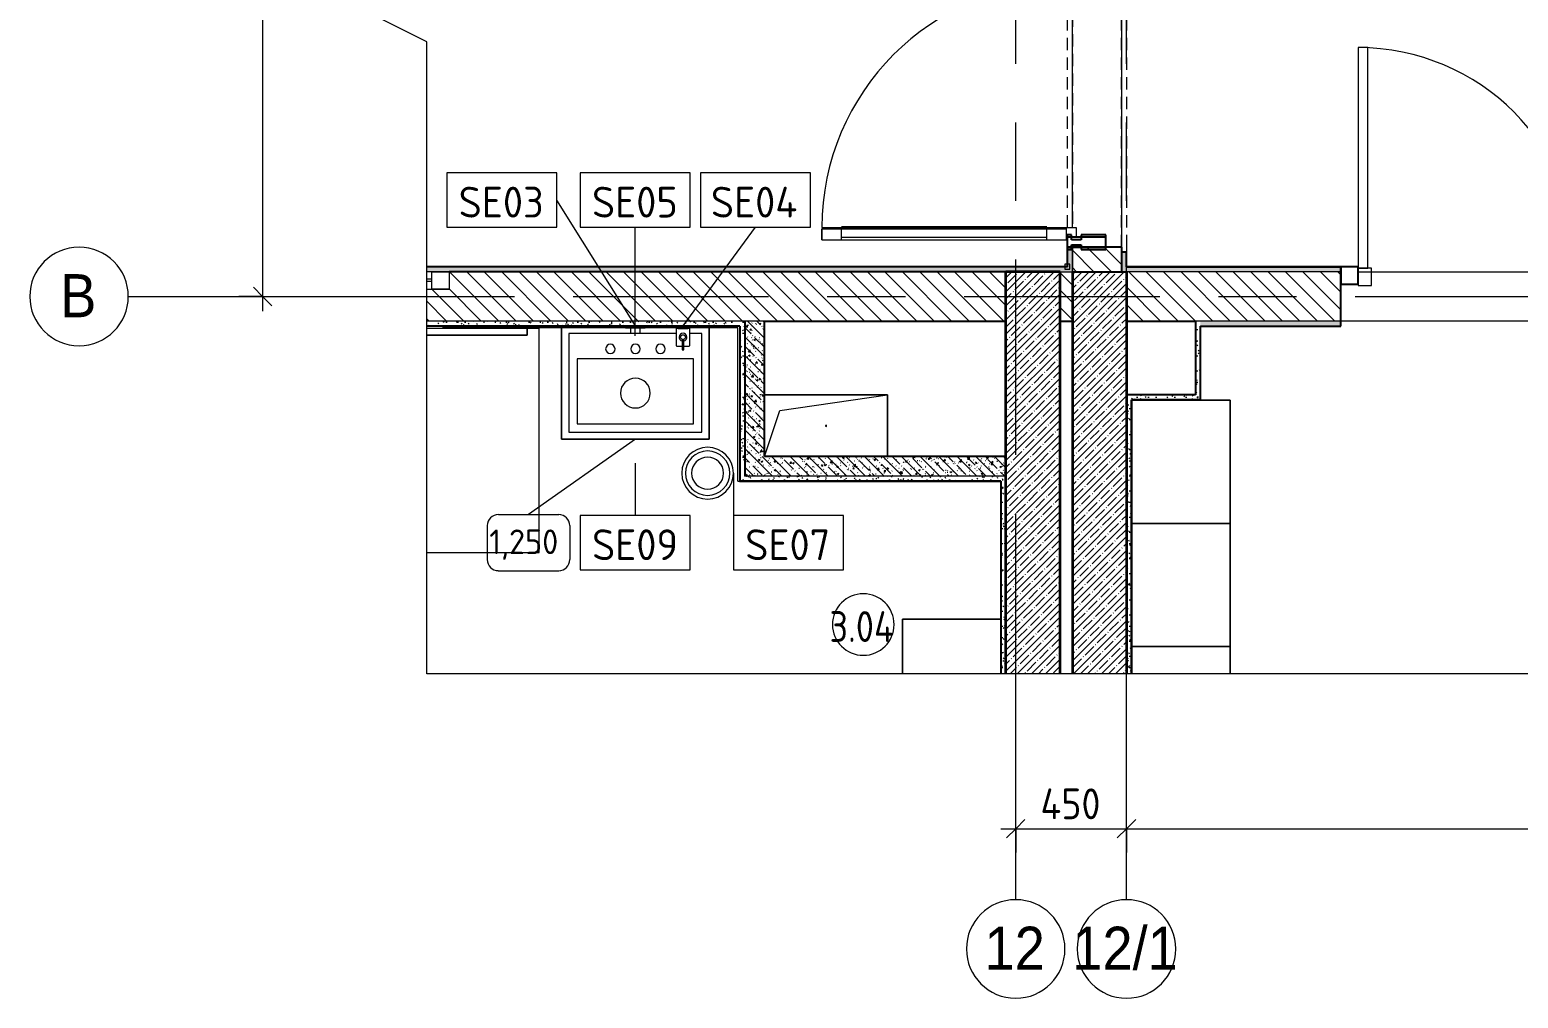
# Model space of a CAD drawing. Header units: millimetres. Extents: x 63482 to 319368, y -8553 to 29000.
# Drawn here: x 264801 to 270843, y 4951 to 8882 of the extents above; entities that cross this region are included whole.
import ezdxf

# ---------------------------------------------------------------- set-up
doc = ezdxf.new("R2010")
doc.units = ezdxf.units.MM
doc.linetypes.add('200_ШТРИХ__ш1_п0_6_', pattern=[80, 50, -30])
doc.linetypes.add('Осевая', pattern=[1587.5, 317.5, -238.125, 793.75, -238.125])
for name, color, linetype, lineweight in [('A-ANNO-DIMS', 7, 'Continuous', 9), ('A-ANNO-DIMS-50', 7, 'Continuous', 9), ('A-AREA-IDEN', 7, 'Continuous', 9), ('A-DETL-GENF', 7, 'Continuous', 9), ('A-DETL-MBND', 7, '200_ШТРИХ__ш1_п0_6_', 9), ('A-DOOR', 7, 'Continuous', 9), ('A-DOOR-1', 7, 'Continuous', 15), ('A-GENM', 7, 'Continuous', 9), ('A-GLAZ', 7, 'Continuous', 9), ('A-GLAZ-1', 7, 'Continuous', 15), ('A-GLAZ-CWMG', 7, 'Continuous', 9), ('A-GLAZ-CWMG-1', 7, 'Continuous', 25), ('A-WALL', 7, 'Continuous', 9), ('I-FURN', 7, 'Continuous', 9), ('I-FURN-IDEN', 7, 'Continuous', 9), ('I-WALL', 7, 'Continuous', 9), ('P-SANR-FIXT-IDEN', 7, 'Continuous', 9), ('Оси', 7, 'Continuous', 9), ('Оси-1', 7, 'Continuous', 20), ('Оси-2', 7, 'Осевая', 9)]:
    doc.layers.add(name, color=color, linetype=linetype, lineweight=lineweight)
for name, color, linetype, lineweight, true_color in [('A-GENM-1', 7, 'Continuous', 9, 0x4994b4), ('A-WALL-1', 7, 'Continuous', 25, 0x3c3c3c), ('A-WALL-3', 7, 'Continuous', 35, 0x3c3c3c), ('A-WALL-FNSH-1', 7, 'Continuous', 15, 0x3c3c3c), ('P-SANR-FIXT-1', 7, 'Continuous', 15, 0x4994b4), ('P-SANR-FIXT-2', 7, 'Continuous', 9, 0x4994b4)]:
    doc.layers.add(name, color=color, linetype=linetype, lineweight=lineweight, true_color=true_color)
doc.styles.add('Arial', font='arial.ttf', dxfattribs={"width": 0.9, "height": 175})
doc.styles.add('GOST Common', font='GOST_Common.ttf', dxfattribs={"height": 125})
doc.styles.add('GOST Common_1', font='GOST_Common.ttf', dxfattribs={"height": 100})
doc.styles.add('GOST Common_2', font='GOST_Common.ttf', dxfattribs={"width": 0.9, "height": 125})
doc.styles.add('ISOCPEUR', font='isocpeur.ttf', dxfattribs={"width": 0.9, "height": 125})
doc.dimstyles.new('ISO-2_5_0_9К_БОЛЬШОЙ', dxfattribs={"dimscale": 304.8, "dimtxt": 124.497647, "dimasz": 0.246063, "dimexe": 0.19685, "dimexo": 0.492126, "dimgap": 0, "dimtad": 1, "dimdec": 0, "dimrnd": 10, "dimzin": 0, "dimdsep": 46, "dimtxsty": 'ISOCPEUR', "dimblk1": 'OBLIQUE', "dimblk2": 'OBLIQUE', "dimsah": 1, "dimcen": 0.09, "dimdle": 0.19685, "dimazin": 0, "dimtfac": 1, "dimtdec": 4, "dimtix": 1, "dimtmove": 0, "dimatfit": 3, "dimfxl": 1, "dimtvp": 1, "dimtolj": 1, "dimtzin": 0, "dimarcsym": 2})
pattern_1 = [(45, (230493.37, 0), (-28.512667, 28.512667), []), (45, (230521.88, 0), (-28.512667, 28.512667), [50.403, -10.081, 1.676, -8.404])]
pattern_2 = [(135, (230493.37, 0), (-37.717076, -37.717076), [53.34, -8.89, 1.778, -8.89]), (135, (230493.37, 37.694), (-37.717076, -37.717076), []), (50, (230493.37, 0), (63.763904, -5.57885), [6.668, -73.343]), (355, (230493.37, 0), (-12.33488, 66.86951), [5.334, -58.674]), (100.451, (230498.68, -0.465), (51.43036, 61.29098), [5.667, -62.332]), (46.184, (230493.37, 17.78), (94.87722, -14.71484), [10.001, -110.014]), (96.636, (230501.27, 16.55), (83.09115, 86.5993), [8.5, -93.497]), (351.184, (230493.37, 17.78), (83.09204, 86.59928), [8.001, -88.011]), (21, (230502.26, 13.335), (53.06449, -35.792726), [6.667, -73.342]), (326, (230502.26, 13.335), (21.63066, 64.46546), [5.334, -58.674]), (71.451, (230506.68, 10.35), (74.69646, 28.67237), [5.667, -62.332]), (37.5, (230493.368, 0), (1.080413, 29.594271), [1.676, -56.286, 1.676, -57.887, -58.896]), (37.5, (230493.368, 0), (1.080413, 29.594271), [-117.526, 1.676, -57.22]), (7.5, (230493.368, 0), (23.386368, 35.063507), [1.676, -32.283, 1.676, -54.953, -22.447]), (7.5, (230493.368, 0), (23.386368, 35.063507), [-90.589, 1.676, -20.771]), (327.5, (230473.543, 0), (47.456567, -2.005468), [1.676, -20.549, 1.676, -67.666, -92.012]), (327.5, (230473.543, 0), (47.456567, -2.005468), [-91.567, 1.676, -90.335]), (317.5, (230464.653, 0), (51.844948, 8.89904), [1.676, -27.216, 1.676, -44.374, -65.342]), (317.5, (230464.653, 0), (51.844948, 8.89904), [-74.943, 1.676, -63.665])]
pattern_3 = [(135, (230493.37, 0), (-35.35534, -35.35534), [])]
pattern_4 = [(0, (230493.368, 0), (60.96, 15.24), [5.029, -40.691, 5.029, -40.691, -243.84]), (0, (230493.368, 0), (60.96, 15.24), [-91.44, 5.029, -86.411, 5.029, -40.691, -106.68]), (0, (230493.368, 0), (60.96, 15.24), [-228.6, 5.029, -25.451, 5.029, -71.171]), (120, (230516.228, 7.62), (-43.678227, 45.1729086), [5.029, -40.691, 5.029, -40.691, -243.84]), (120, (230516.228, 7.62), (-43.678227, 45.1729086), [-91.44, 5.029, -86.411, 5.029, -40.691, -106.68]), (120, (230516.228, 7.62), (-43.678227, 45.1729086), [-228.6, 5.029, -25.451, 5.029, -71.171]), (240, (230523.848, 38.1), (-17.281773, -60.4129086), [5.029, -40.691, 5.029, -40.691, -243.84]), (240, (230523.848, 38.1), (-17.281773, -60.4129086), [-91.44, 5.029, -86.411, 5.029, -40.691, -106.68]), (240, (230523.848, 38.1), (-17.281773, -60.4129086), [-228.6, 5.029, -25.451, 5.029, -71.171])]

# ---------------------------------------------------------------- blocks, each defined once
blk = doc.blocks.new('GM_Отверстие прямоугольное _в плите_ - Отверстие-21608348-Фрагмент 3_8')
at = {"layer": 'A-GENM'}
for p, q in [((-250, 125), (250, 125)), ((250, 125), (-250, 125)), ((-187.5, 62.5), (250, 125)), ((250, 125), (250, -125)), ((250, -125), (250, 125)), ((-250, -125), (-187.5, 62.5))]:
    blk.add_line(p, q, dxfattribs=at)
for start, end in [(360, 180), (180, 360)]:
    blk.add_arc((0, 0), 2.5, start, end, dxfattribs=at)
blk = doc.blocks.new('120_Окно_СКБ_1Ст - 120_Окно_СКБ_1Ст 400х1200 EI30-24228909-Фрагмент 3_8')
at = {"layer": 'A-GLAZ'}
for p, q in [((600, 100), (509.1, 100)), ((530, 70), (509.1, 70)), ((530, 60), (509.1, 60)), ((509.1, 30), (600, 30))]:
    blk.add_line(p, q, dxfattribs=at)
at = {"layer": 'A-GLAZ-1'}
for p, q in [((530, 30), (530, 100)), ((530, 100), (600, 100)), ((600, 100), (600, 30)), ((600, 30), (530, 30))]:
    blk.add_line(p, q, dxfattribs=at)
blk = doc.blocks.new('Стол базовый прямоугольный - 1_290-25520344-Фрагмент 3_8')
at = {"layer": 'I-FURN'}
for p, q in [((617.5, 455), (161.6, 455)), ((617.5, -455), (617.5, 455)), ((161.6, -455), (617.5, -455))]:
    blk.add_line(p, q, dxfattribs=at)
blk = doc.blocks.new('Мебель_универсальная - 1_24б-26156272-Фрагмент 3_8')
at = {"layer": 'I-FURN'}
for p, q in [((-191.6, 25.4), (-600, 25.4)), ((-600, 25.4), (-600, -2.1)), ((-600, -2.1), (-600, 25.4)), ((-600, 25.4), (-191.6, 25.4)), ((-600, -2.1), (-600, -4.1)), ((-600, -4.1), (-600, -2.1))]:
    blk.add_line(p, q, dxfattribs=at)
blk = doc.blocks.new('сифон - Для раковины-30615598-Фрагмент 3_8')
at = {"layer": 'P-SANR-FIXT-1'}
for p, q in [((191.1, 20), (168.5, 20)), ((191.1, -40), (191.1, 40)), ((168.5, -20), (191.1, -20))]:
    blk.add_line(p, q, dxfattribs=at)
blk = doc.blocks.new('мусорная корзина - Round_ Metal-30590745-Фрагмент 3_8')
at = {"layer": 'P-SANR-FIXT-1'}
for radius, start, end in [(105, 0, 180), (90, 360, 180), (65, 0, 180), (105, 180, 360), (90, 180, 360), (65, 180, 360)]:
    blk.add_arc((0, 0), radius, start, end, dxfattribs=at)
blk = doc.blocks.new('Мойка кухонная - Раковина Roca Victoria-N Unik 600х460 мм-V327-Фрагмент 3_8')
at = {"layer": 'P-SANR-FIXT-2'}
for p, q in [((166, 0), (-270, 0)), ((-270, 0), (-270, -400)), ((270, 0), (221, 0)), ((270, -400), (270, 0)), ((236.1, -102.3), (-236.6, -102.3)), ((-236.6, -102.3), (-236.6, -366.4)), ((236.1, -366.4), (236.1, -102.3)), ((-270, -400), (270, -400)), ((-236.6, -366.4), (236.1, -366.4))]:
    blk.add_line(p, q, dxfattribs=at)
for centre, radius, start, end in [((-101.6, -61.9), 19, 90, 180), ((-101.6, -61.9), 19, 360, 90), ((0, -61.9), 19, 360, 180), ((101.6, -61.9), 19.1, 360, 180), ((-101.6, -61.9), 19, 180, 270), ((-101.6, -61.9), 19.1, 270, 360), ((0, -61.9), 19, 180, 360), ((101.6, -61.9), 19.1, 180, 360), ((0, -241.3), 60.5, 360, 180), ((0, -241.3), 60.5, 180, 360)]:
    blk.add_arc(centre, radius, start, end, dxfattribs=at)
blk = doc.blocks.new('TOY_Диспансер мыло - Дозатор Elegance new 11654 019001 хром-30769669-Фрагмент 3_8')
at = {"layer": 'A-GENM-1'}
for p, q in [((97.5, 89.2), (97.5, 21.5)), ((122.2, 91.2), (99.5, 91.2)), ((122.2, 91.2), (102.9, 91.2)), ((127.9, 106.1), (122.2, 106.1)), ((122.2, 106.1), (122.2, 91.2)), ((122.2, 92.2), (122.2, 64.8)), ((127.9, 91.2), (127.9, 106.1)), ((127.9, 64.8), (127.9, 92.2)), ((146.9, 91.2), (127.9, 91.2)), ((150.5, 91.2), (127.9, 91.2)), ((152.5, 21.5), (152.5, 89.2)), ((99.5, 19.5), (105, 19.5)), ((145, 19.5), (105, 19.5)), ((105, 19.5), (105, 18)), ((145, 18), (145, 19.5)), ((145, 19.5), (150.5, 19.5))]:
    blk.add_line(p, q, dxfattribs=at)
blk.add_circle((125, 55.2), 10, dxfattribs=at)
for centre, radius, start, end in [((99.5, 89.2), 2, 90, 180), ((125, 55.2), 15.7, 100.43534, 79.36502), ((150.5, 89.2), 2, 360, 90), ((99.5, 21.5), 2, 180, 270), ((150.5, 21.5), 2, 270, 0)]:
    blk.add_arc(centre, radius, start, end, dxfattribs=at)
blk = doc.blocks.new('шкаф 1_112 - шкаф 1_112-31117176-Фрагмент 3_8')
at = {"layer": 'I-FURN'}
for p, q in [((-400, 6070), (-400, 5848.4)), ((0, 6070), (-400, 6070)), ((0, 6070), (-400, 6070)), ((-400, 6070), (-400, 5848.4)), ((-400, 5848.4), (-400, 6070)), ((-400, 6070), (0, 6070)), ((0, 5848.4), (0, 6070)), ((0, 5848.4), (0, 6070)), ((0, 6070), (0, 5848.4))]:
    blk.add_line(p, q, dxfattribs=at)
blk = doc.blocks.new('1_113 тумба - 1_113 тумба-31126920-Фрагмент 3_8')
at = {"layer": 'I-FURN'}
for p, q in [((-400, 1500), (0, 1500)), ((-400, 389.6), (-400, 1500)), ((0, 1500), (-400, 1500)), ((-400, 1500), (-400, 1000)), ((-400, 1000), (-400, 1500)), ((-400, 1500), (0, 1500)), ((0, 1500), (0, 389.6)), ((0, 1000), (0, 1500)), ((0, 1500), (0, 1000)), ((0, 1000), (-400, 1000)), ((-400, 1000), (-400, 500)), ((-400, 500), (-400, 1000)), ((-400, 1000), (0, 1000)), ((-400, 1000), (0, 1000)), ((0, 1000), (-400, 1000)), ((0, 500), (0, 1000)), ((0, 1000), (0, 500)), ((-400, 500), (0, 500)), ((0, 500), (-400, 500)), ((0, 500), (-400, 500)), ((-400, 500), (-400, 389.6)), ((-400, 389.6), (-400, 500)), ((-400, 500), (0, 500)), ((0, 389.6), (0, 500)), ((0, 500), (0, 389.6))]:
    blk.add_line(p, q, dxfattribs=at)
blk = doc.blocks.new('Дверь_Витражная_остекление_ - ДВН_ДАО_Главный вход_1200 в свету-31742133-Фрагмент 3_8')
at = {"layer": 'A-DETL-GENF'}
for p, q in [((-607.5, 925), (-647.5, 925)), ((-647.5, 925), (-647.5, 35)), ((-607.5, 30), (-607.5, 925)), ((647.5, 430), (607.5, 430)), ((607.5, 430), (607.5, 30)), ((647.5, 35), (647.5, 430)), ((-647.5, 30), (-607.5, 30)), ((-592.5, 30), (-647.5, 30)), ((-592.5, -40), (-592.5, 30)), ((592.5, -40), (592.5, 30)), ((592.5, 30), (647.5, 30)), ((607.5, 30), (647.5, 30)), ((-647.5, -35), (-647.5, -40)), ((-647.5, -40), (-592.5, -40)), ((647.5, -40), (592.5, -40)), ((647.5, -35), (647.5, -40))]:
    blk.add_line(p, q, dxfattribs=at)
at = {"layer": 'A-DOOR'}
for p, q in [((-647.5, 925), (-647.5, 35)), ((647.5, 430), (647.5, 35))]:
    blk.add_line(p, q, dxfattribs=at)
for centre, radius, start, end in [((-647.5, 30), 895, 360, 90), ((647.5, 30), 400, 90, 180)]:
    blk.add_arc(centre, radius, start, end, dxfattribs=at)
blk = doc.blocks.new('Прямоугольный импост - 50 x 70 мм-31701779-Фрагмент 3_8')
at = {"layer": 'A-GLAZ-CWMG-1'}
for p, q in [((0, 35), (-70, 35)), ((-70, 35), (-70, -35)), ((0, -35), (0, 35)), ((-70, -35), (0, -35))]:
    blk.add_line(p, q, dxfattribs=at)
blk = doc.blocks.new('Прямоугольный импост - Импост структурный с накладкой - 160мм Темный-31239214-Фрагмент 3_8')
at = {"layer": 'A-GLAZ-CWMG-1'}
for p, q in [((-50, 0), (-50, 17)), ((-50, 17), (0, 17)), ((-40, 0), (-50, 0)), ((-40, -40), (-40, 0)), ((0, 0), (-10, 0)), ((-10, 0), (-10, -40)), ((0, 17), (0, 0)), ((-50, -140), (-50, -40)), ((-50, -40), (-40, -40)), ((-10, -40), (0, -40)), ((0, -40), (0, -140)), ((0, -140), (-50, -140))]:
    blk.add_line(p, q, dxfattribs=at)
blk = doc.blocks.new('Дверь_Витражная_остекление_ - ДВН_ДАО_Главный вход_1800 в свету 5-32258809-Фрагмент 3_8')
at = {"layer": 'A-DETL-GENF'}
for p, q in [((-947.5, -20), (-992.5, -20)), ((-992.5, -1012.5), (-992.5, -20)), ((-947.5, -20), (-992.5, -20)), ((-992.5, -20), (-992.5, -1012.5)), ((-947.5, -1012.5), (-947.5, -20)), ((-947.5, -1012.5), (-947.5, -20)), ((997.5, -1012.5), (997.5, -20)), ((997.5, -20), (997.5, -1012.5)), ((1042.5, -1012.5), (1042.5, -20)), ((1042.5, -1012.5), (1042.5, -20)), ((-992.5, -100), (-947.5, -100)), ((-982.5, -932.5), (-982.5, -100)), ((-938.5, -932.5), (-938.5, -100)), ((988.5, -932.5), (988.5, -100)), ((1042.5, -100), (997.5, -100)), ((1032.5, -932.5), (1032.5, -100)), ((-992.5, -932.5), (-947.5, -932.5)), ((1042.5, -932.5), (997.5, -932.5)), ((-992.5, -1012.5), (-947.5, -1012.5)), ((-992.5, -1012.5), (-947.5, -1012.5)), ((1042.5, -1012.5), (997.5, -1012.5)), ((997.5, -1012.5), (1042.5, -1012.5))]:
    blk.add_line(p, q, dxfattribs=at)
at = {"layer": 'A-DOOR'}
for p, q in [((-992.5, -1012.5), (-992.5, -20)), ((992.5, -1012.5), (992.5, -20))]:
    blk.add_line(p, q, dxfattribs=at)
for centre, start, end in [((-992.5, -20), 270, 0), ((992.5, -20), 180, 270)]:
    blk.add_arc(centre, 992.5, start, end, dxfattribs=at)
at = {"layer": 'A-DOOR-1'}
for p, q in [((-1017.5, 20), (-992.5, 20)), ((-992.5, 20), (-992.5, -20)), ((992.5, 20), (1032.5, 20)), ((992.5, -20), (992.5, 20)), ((-1042.5, -20), (-1042.5, -17)), ((-992.5, -20), (-1042.5, -20)), ((1042.5, -20), (992.5, -20)), ((1042.5, -17), (1042.5, -20))]:
    blk.add_line(p, q, dxfattribs=at)
blk = doc.blocks.new('Прямоугольный импост - Импост структурный с накладкой - 160мм Темный-31915521-Фрагмент 3_8')
at = {"layer": 'A-GLAZ-CWMG-1'}
for p, q in [((-25, 0), (-25, 17)), ((-25, 17), (25, 17)), ((-15, 0), (-25, 0)), ((-15, -40), (-15, 0)), ((25, 0), (15, 0)), ((15, 0), (15, -40)), ((25, 17), (25, 0)), ((-25, -140), (-25, -40)), ((-25, -40), (-15, -40)), ((15, -40), (25, -40)), ((25, -40), (25, -140)), ((25, -140), (-25, -140))]:
    blk.add_line(p, q, dxfattribs=at)
blk = doc.blocks.new('DET_L_Линия разрыва - М100-31030913-Фрагмент 3_8')
at = {"layer": 'A-DETL-GENF'}
for p, q in [((2715.7, 300), (2565.7, 0)), ((3015.7, -300), (2715.7, 300)), ((2565.7, 0), (0, 0)), ((3165.7, 0), (3015.7, -300)), ((5731.4, 0), (3165.7, 0))]:
    blk.add_line(p, q, dxfattribs=at)
blk = doc.blocks.new('DET_L_Линия разрыва - М100-31023944-Фрагмент 3_8')
at = {"layer": 'A-DETL-GENF'}
blk.add_line((13694.7, 0), (0, 0), dxfattribs=at)
blk = doc.blocks.new('Ось сетки - D8-29747960-Фрагмент 3_8')
at = {"layer": 'Оси-1'}
for start, end in [(360, 180), (180, 360)]:
    blk.add_arc((0, 0), 4, start, end, dxfattribs=at)
blk = doc.blocks.new('DIMBLOCK48-Фрагмент 3_8')
at = {"layer": 'A-ANNO-DIMS-50'}
for p, q in [((268803.4, 5542.5), (268803.4, 5699.5)), ((269253.4, 5542.5), (269253.4, 5699.5)), ((268743.4, 5639.5), (269253.4, 5639.5)), ((268803.4, 5639.5), (268803.4, 5542.5)), ((269253.4, 5639.5), (269253.4, 5542.5))]:
    blk.add_line(p, q, dxfattribs=at)
at = {"layer": 'A-ANNO-DIMS-50', "lineweight": 20}
for p, q in [((268803.4, 5639.5), (268765.9, 5602)), ((268803.4, 5639.5), (268840.9, 5677)), ((269253.4, 5639.5), (269215.9, 5602)), ((269253.4, 5639.5), (269290.9, 5677))]:
    blk.add_line(p, q, dxfattribs=at)
at = {"layer": 'A-ANNO-DIMS-50', "color": 0, "insert": (268903.9, 5802.8), "char_height": 125, "width": 298.794, "attachment_point": 1, "line_spacing_factor": 1.149209, "style": 'ISOCPEUR'}
blk.add_mtext('450', dxfattribs=at)
blk = doc.blocks.new('_Oblique')
at = {"color": 0, "linetype": 'ByBlock', "lineweight": -2}
blk.add_line((-0.5, -0.5), (0.5, 0.5), dxfattribs=at)
blk = doc.blocks.new('DIMBLOCK49-Фрагмент 3_8')
at = {"layer": 'A-ANNO-DIMS-50'}
for p, q in [((269253.4, 5542.5), (269253.4, 5699.5)), ((272853.4, 5542.5), (272853.4, 5699.5)), ((269253.4, 5639.5), (272853.4, 5639.5)), ((269253.4, 5639.5), (269253.4, 5542.5)), ((272853.4, 5639.5), (272853.4, 5542.5))]:
    blk.add_line(p, q, dxfattribs=at)
at = {"layer": 'A-ANNO-DIMS-50', "lineweight": 20}
for p, q in [((269253.4, 5639.5), (269215.9, 5602)), ((269253.4, 5639.5), (269290.9, 5677)), ((272853.4, 5639.5), (272815.9, 5602)), ((272853.4, 5639.5), (272890.9, 5677))]:
    blk.add_line(p, q, dxfattribs=at)
at = {"layer": 'A-ANNO-DIMS-50', "color": 0, "insert": (270895.4, 5802.8), "char_height": 125, "width": 379.239, "attachment_point": 1, "line_spacing_factor": 1.149209, "style": 'ISOCPEUR'}
blk.add_mtext('3600', dxfattribs=at)
blk = doc.blocks.new('DIMBLOCK60-Фрагмент 3_8')
at = {"layer": 'A-ANNO-DIMS-50', "lineweight": 20}
for p, q in [((265746.3, 10500), (265708.8, 10537.5)), ((265746.3, 10500), (265783.8, 10462.5)), ((265746.3, 7800), (265708.8, 7837.5)), ((265746.3, 7800), (265783.8, 7762.5))]:
    blk.add_line(p, q, dxfattribs=at)
at = {"layer": 'A-ANNO-DIMS-50'}
for p, q in [((265649.4, 10500), (265806.3, 10500)), ((265746.3, 10500), (265649.4, 10500)), ((265746.3, 10500), (265746.3, 7740)), ((265649.4, 7800), (265806.3, 7800)), ((265746.3, 7800), (265649.4, 7800))]:
    blk.add_line(p, q, dxfattribs=at)
at = {"layer": 'A-ANNO-DIMS-50', "color": 0, "insert": (265583, 8992), "char_height": 125, "width": 379.239, "attachment_point": 1, "rotation": 90, "line_spacing_factor": 1.149209, "style": 'ISOCPEUR'}
blk.add_mtext('2700', dxfattribs=at)
blk = doc.blocks.new('М_сантехническая_рамка1 - В рамке-30590747-Фрагмент 3_8')
at = {"layer": 'P-SANR-FIXT-IDEN'}
for p, q in [((4.29, 2.24), (-4.64, 2.24)), ((-4.64, 2.24), (-4.64, -2.18)), ((4.29, -2.18), (4.29, 2.24)), ((-4.64, -2.18), (4.29, -2.18))]:
    blk.add_line(p, q, dxfattribs=at)
blk = doc.blocks.new('Марка_Мебель - В прямоуг_Balcon_Марка-25523697-Фрагмент 3_8')
at = {"layer": 'I-FURN-IDEN'}
for p, q in [((-3.35, 1.38), (-3.35, -1.38)), ((-2.45, 2.28), (2.45, 2.28)), ((3.35, 1.38), (3.35, -1.38)), ((-2.46, -2.28), (2.45, -2.28))]:
    blk.add_line(p, q, dxfattribs=at)
for centre, radius, start, end in [((-2.45, 1.38), 0.9, 90, 180), ((2.45, 1.38), 0.9, 0, 90), ((-2.46, -1.38), 0.893, 180, 270), ((2.45, -1.38), 0.9, 270, 0)]:
    blk.add_arc(centre, radius, start, end, dxfattribs=at)
blk = doc.blocks.new('Марка_Помещения - Номер-25198446-Фрагмент 3_8')
at = {"layer": 'A-AREA-IDEN'}
for start, end in [(360, 180), (180, 360)]:
    blk.add_arc((0, 0), 2.5, start, end, dxfattribs=at)

msp = doc.modelspace()

# ---------------------------------------------------------------- hatches: boundary and pattern name
at = {"layer": 'I-WALL'}
h = msp.add_hatch(dxfattribs=at)
h.set_pattern_fill('FP_10', color=256, style=0, pattern_type=2)
h.set_pattern_definition(pattern_4)
h.paths.add_polyline_path([(269013.4, 7900), (269033.4, 7900), (269033.4, 8000), (269013.4, 8000), (269013.4, 7920)])
h.paths.add_polyline_path([(269033.4, 10130), (269033.4, 10680), (269013.4, 10680), (269013.4, 10130)])
h = msp.add_hatch(dxfattribs=at)
h.set_pattern_fill('FP_20', color=256, style=0, pattern_type=2)
h.set_pattern_definition(pattern_3)
h.paths.add_polyline_path([(269033.4, 7900), (269233.4, 7900), (269233.4, 8000), (269033.4, 8000)])
h.paths.add_polyline_path([(269033.4, 10130), (269233.4, 10130), (269233.4, 10230), (269033.4, 10230), (269033.4, 10133.6)])
h = msp.add_hatch(dxfattribs=at)
h.set_pattern_fill('FP_10', color=256, style=0, pattern_type=2)
h.set_pattern_definition(pattern_4)
h.paths.add_polyline_path([(269253.4, 7900), (269253.4, 7980), (269233.4, 7980), (269233.4, 7900)])
h.paths.add_polyline_path([(269233.4, 10130), (269253.4, 10130), (269253.4, 10230), (269233.4, 10230), (269233.4, 10133.6)])
h = msp.add_hatch(dxfattribs=at)
h.set_pattern_fill('FP_10', color=256, style=0, pattern_type=2)
h.set_pattern_definition(pattern_4)
h.paths.add_polyline_path([(269013.4, 7900), (269013.4, 7920), (266412.5, 7920), (266412.5, 7900), (268983.4, 7900)])
h = msp.add_hatch(dxfattribs=at)
h.set_pattern_fill('FP_10', color=256, style=0, pattern_type=2)
h.set_pattern_definition(pattern_4)
h.paths.add_polyline_path([(290963.4, 7900), (294401.8, 7900), (294401.8, 7920), (290963.4, 7920)])
h.paths.add_polyline_path([(284915.9, 7900), (288463.4, 7900), (288463.4, 7920), (281353.3, 7920), (281353.3, 7900), (284465.4, 7900)])
h.paths.add_polyline_path([(275905.9, 7900), (278853.3, 7900), (278853.3, 7920), (272623.4, 7920), (272623.4, 7900), (275455.4, 7900)])
h.paths.add_polyline_path([(270123.4, 7900), (270123.4, 7920), (269253.4, 7920), (269253.4, 7900), (269599, 7900)])
h = msp.add_hatch(dxfattribs=at)
h.set_pattern_fill('FP_20', color=256, style=0, pattern_type=2)
h.set_pattern_definition(pattern_3)
h.paths.add_polyline_path([(273403.4, 7700), (273483.4, 7700), (273483.4, 7900), (272623.4, 7900), (272623.4, 7700), (273383.4, 7700)])
h.paths.add_polyline_path([(269033.4, 7700), (269033.4, 7900), (268983.4, 7900), (268983.4, 7700)])
h.paths.add_polyline_path([(268763.4, 7700), (268763.4, 7900), (266503.4, 7900), (266503.4, 7830), (266412.5, 7830), (266412.5, 7700), (268698, 7700)])
h.paths.add_polyline_path([(270123.4, 7700), (270123.4, 7900), (269253.4, 7900), (269253.4, 7700), (269599, 7700)])
h = msp.add_hatch(dxfattribs=at)
h.set_pattern_fill('FP_3', color=256, style=0, pattern_type=2)
h.set_pattern_definition(pattern_1)
h.paths.add_polyline_path([(268788.7, 6268.4), (268983.4, 6268.4), (268983.4, 7900), (268763.4, 7900), (268763.4, 6268.4)])
h = msp.add_hatch(dxfattribs=at)
h.set_pattern_fill('FP_3', color=256, style=0, pattern_type=2)
h.set_pattern_definition(pattern_1)
h.paths.add_polyline_path([(269033.4, 6268.4), (269253.4, 6268.4), (269253.4, 7900), (269033.4, 7900), (269033.4, 7433)])
h = msp.add_hatch(dxfattribs=at)
h.set_pattern_fill('FP_10', color=256, style=0, pattern_type=2)
h.set_pattern_definition(pattern_4)
h.paths.add_polyline_path([(267571.7, 7680), (267683.4, 7680), (267683.4, 7700), (266412.5, 7700), (266412.5, 7680), (267346.5, 7680)])
h = msp.add_hatch(dxfattribs=at)
h.set_pattern_fill('FP_10', color=256, style=0, pattern_type=2)
h.set_pattern_definition(pattern_4)
h.paths.add_polyline_path([(267703.4, 7070), (267703.4, 7700), (267683.4, 7700), (267683.4, 7070), (267684.3, 7070)])
h = msp.add_hatch(dxfattribs=at)
h.set_pattern_fill('FP_4', color=256, style=0, pattern_type=2)
h.set_pattern_definition(pattern_2)
h.paths.add_polyline_path([(267783.4, 7150), (267783.4, 7700), (267703.4, 7700), (267703.4, 7150)])
h = msp.add_hatch(dxfattribs=at)
h.set_pattern_fill('FP_10', color=256, style=0, pattern_type=2)
h.set_pattern_definition(pattern_4)
h.paths.add_polyline_path([(269533.4, 7380), (269553.4, 7380), (269553.4, 7700), (269533.4, 7700), (269533.4, 7400)])
h = msp.add_hatch(dxfattribs=at)
h.set_pattern_fill('FP_10', color=256, style=0, pattern_type=2)
h.set_pattern_definition(pattern_4)
h.paths.add_polyline_path([(270123.4, 7680), (270123.4, 7700), (269553.4, 7700), (269553.4, 7680), (269599, 7680)])
h.paths.add_polyline_path([(272623.4, 7680), (273383.4, 7680), (273383.4, 7700), (272623.4, 7700)])
h = msp.add_hatch(dxfattribs=at)
h.set_pattern_fill('FP_10', color=256, style=0, pattern_type=2)
h.set_pattern_definition(pattern_4)
h.paths.add_polyline_path([(269273.4, 7380), (269533.4, 7380), (269533.4, 7400), (269253.4, 7400), (269253.4, 7380)])
h = msp.add_hatch(dxfattribs=at)
h.set_pattern_fill('FP_10', color=256, style=0, pattern_type=2)
h.set_pattern_definition(pattern_4)
h.paths.add_polyline_path([(269273.4, 6268.4), (269273.4, 7380), (269253.4, 7380), (269253.4, 6268.4)])
h = msp.add_hatch(dxfattribs=at)
h.set_pattern_fill('FP_4', color=256, style=0, pattern_type=2)
h.set_pattern_definition(pattern_2)
h.paths.add_polyline_path([(268763.4, 7070), (268763.4, 7150), (267703.4, 7150), (267703.4, 7070), (268743.4, 7070)])
h = msp.add_hatch(dxfattribs=at)
h.set_pattern_fill('FP_10', color=256, style=0, pattern_type=2)
h.set_pattern_definition(pattern_4)
h.paths.add_polyline_path([(268742.4, 7050), (268743.4, 7050), (268743.4, 7070), (267683.4, 7070), (267683.4, 7050), (268698, 7050)])
h = msp.add_hatch(dxfattribs=at)
h.set_pattern_fill('FP_10', color=256, style=0, pattern_type=2)
h.set_pattern_definition(pattern_4)
h.paths.add_polyline_path([(268745.7, 6268.4), (268763.4, 6268.4), (268763.4, 7070), (268743.4, 7070), (268743.4, 6268.4)])

# ---------------------------------------------------------------- linework, layer by layer
at = {"layer": 'A-DETL-MBND'}
for p, q in [((269233.4, 8000), (269233.4, 10130)), ((269253.4, 10130), (269253.4, 7980)), ((269013.4, 8080), (269013.4, 10065)), ((269033.4, 10065), (269033.4, 8080))]:
    msp.add_line(p, q, dxfattribs=at)
at = {"layer": 'A-WALL'}
for p, q in [((269033.4, 8000), (269033.4, 7900)), ((269033.4, 7900), (269033.4, 8000)), ((268983.4, 7900), (269033.4, 7900)), ((270123.4, 7900), (269253.4, 7900)), ((267783.4, 7700), (266412.5, 7700)), ((270123.4, 7700), (269533.4, 7700)), ((269554.4, 7679), (269554.4, 7680)), ((268763.4, 7070), (267703.4, 7070))]:
    msp.add_line(p, q, dxfattribs=at)
at = {"layer": 'A-WALL-1'}
for p, q in [((269233.4, 8000), (269013.4, 8000)), ((269013.4, 7920), (269013.4, 8000)), ((269233.4, 8000), (269233.4, 7900)), ((269253.4, 7980), (269233.4, 7980)), ((269253.4, 7920), (269253.4, 7980)), ((269013.4, 7920), (266412.5, 7920)), ((269253.4, 7920), (270123.4, 7920)), ((270123.4, 7680), (270123.4, 7920)), ((268763.4, 7900), (266503.4, 7900)), ((269033.4, 7900), (269253.4, 7900)), ((267683.4, 7680), (266412.5, 7680)), ((267683.4, 7680), (267683.4, 7050)), ((267703.4, 7700), (267703.4, 7070)), ((267783.4, 7150), (267783.4, 7700)), ((267783.4, 7700), (268763.4, 7700)), ((268983.4, 7700), (269033.4, 7700)), ((269253.4, 7700), (269533.4, 7700)), ((269533.4, 7700), (269533.4, 7400)), ((269553.4, 7380), (269553.4, 7680)), ((269553.4, 7680), (270123.4, 7680)), ((269533.4, 7400), (269253.4, 7400)), ((269273.4, 6268.4), (269273.4, 7380)), ((269553.4, 7380), (269273.4, 7380)), ((268763.4, 7150), (267783.4, 7150)), ((268743.4, 7050), (267683.4, 7050)), ((268743.4, 7050), (268743.4, 6268.4))]:
    msp.add_line(p, q, dxfattribs=at)
at = {"layer": 'A-WALL-3'}
for p, q in [((268983.4, 7900), (268763.4, 7900)), ((268763.4, 6268.4), (268763.4, 7900)), ((268983.4, 6268.4), (268983.4, 7900)), ((269033.4, 7900), (269033.4, 6268.4)), ((269253.4, 7900), (269253.4, 6268.4))]:
    msp.add_line(p, q, dxfattribs=at)
at = {"layer": 'A-WALL-FNSH-1'}
for p, q in [((269013.4, 7990), (269012.4, 7990)), ((269012.4, 7990), (269012.4, 7921)), ((269253.4, 8000), (269253.4, 7980)), ((269254.4, 8000), (269253.4, 8000)), ((269254.4, 7921), (269254.4, 8000)), ((269012.4, 7921), (266412.5, 7921)), ((269022.9, 7931), (269002.9, 7931)), ((269002.9, 7931), (269002.9, 7911)), ((269022.9, 7911), (269022.9, 7931)), ((270123.4, 7921), (269254.4, 7921)), ((270123.4, 7920), (270123.4, 7921)), ((269002.9, 7911), (269022.9, 7911)), ((266412.5, 7679), (267682.4, 7679)), ((267682.4, 7679), (267682.4, 7049)), ((269554.4, 7379), (269554.4, 7679)), ((269554.4, 7679), (270123.4, 7679)), ((270123.4, 7679), (270123.4, 7680)), ((269274.4, 6268.4), (269274.4, 7379)), ((269274.4, 7379), (269554.4, 7379)), ((267682.4, 7049), (268742.4, 7049)), ((268742.4, 7049), (268742.4, 6268.4))]:
    msp.add_line(p, q, dxfattribs=at)
at = {"layer": 'I-FURN'}
for p, q in [((266959.5, 7672), (266959.5, 7220.5)), ((266959.5, 7220.5), (266959.5, 7672)), ((267559.5, 7220.5), (267559.5, 7672)), ((267559.5, 7672), (267559.5, 7220.5)), ((266959.5, 7220.5), (267559.5, 7220.5)), ((267559.5, 7220.5), (266959.5, 7220.5))]:
    msp.add_line(p, q, dxfattribs=at)
at = {"layer": 'I-FURN-IDEN'}
msp.add_line((267259.5, 7220.5), (266825.8, 6914.5), dxfattribs=at)
at = {"layer": 'I-WALL'}
for p, q in [((269233.4, 10130), (269233.4, 8000)), ((269033.4, 8080), (269033.4, 10065)), ((270193.4, 7900), (271488.4, 7900)), ((266478.9, 7672), (266478.9, 7679)), ((272623.4, 7700), (270123.4, 7700)), ((267675.4, 7672), (266478.9, 7672)), ((267675.4, 7050), (267675.4, 7672)), ((267675.4, 7050), (267683.4, 7050))]:
    msp.add_line(p, q, dxfattribs=at)
at = {"layer": 'P-SANR-FIXT-IDEN'}
for p, q in [((267259.5, 7680.5), (266940.9, 8191.4)), ((267258.9, 7639.8), (267258.9, 8081)), ((267453, 7680.2), (267746.6, 8081)), ((267259.2, 7123.8), (267259.2, 6911.1)), ((267657.8, 7082.6), (267657.8, 6800.6))]:
    msp.add_line(p, q, dxfattribs=at)
at = {"layer": 'Оси'}
for p, q in [((265201.1, 7800), (266451.1, 7800)), ((268803.4, 5351.2), (268803.4, 6601.2)), ((269253.4, 5351.2), (269253.4, 6601.2))]:
    msp.add_line(p, q, dxfattribs=at)
at = {"layer": 'Оси-2'}
for p, q in [((268803.4, 6601.2), (268803.4, 10749.8)), ((269253.4, 6601.2), (269253.4, 10749.8)), ((266451.1, 7800), (293151.8, 7800))]:
    msp.add_line(p, q, dxfattribs=at)

# ---------------------------------------------------------------- block references
at = {"layer": 'A-AREA-IDEN', "xscale": 49.99999999999998, "yscale": 49.99999999999998, "zscale": 49.99999999999998}
msp.add_blockref('Марка_Помещения - Номер-25198446-Фрагмент 3_8', (268184.7, 6468.2), dxfattribs=at)
at = {"layer": 'A-DETL-GENF', "rotation": 270.0000000000001}
msp.add_blockref('DET_L_Линия разрыва - М100-31030913-Фрагмент 3_8', (266412.5, 11999.8), dxfattribs=at)
at = {"layer": 'A-DETL-GENF'}
msp.add_blockref('DET_L_Линия разрыва - М100-31023944-Фрагмент 3_8', (266412.5, 6268.4), dxfattribs=at)
at = {"layer": 'A-DOOR', "rotation": 269.9999999999999}
msp.add_blockref('Дверь_Витражная_остекление_ - ДВН_ДАО_Главный вход_1800 в свету 5-32258809-Фрагмент 3_8', (269029.4, 9072.5), dxfattribs=at)
at = {"layer": 'A-DOOR'}
msp.add_blockref('Дверь_Витражная_остекление_ - ДВН_ДАО_Главный вход_1200 в свету-31742133-Фрагмент 3_8', (270840.9, 7885), dxfattribs=at)
at = {"layer": 'A-GENM'}
msp.add_blockref('GM_Отверстие прямоугольное _в плите_ - Отверстие-21608348-Фрагмент 3_8', (268033.4, 7275), dxfattribs=at)
at = {"layer": 'A-GLAZ'}
msp.add_blockref('120_Окно_СКБ_1Ст - 120_Окно_СКБ_1Ст 400х1200 EI30-24228909-Фрагмент 3_8', (265903.4, 7800), dxfattribs=at)
at = {"layer": 'A-GLAZ-CWMG', "extrusion": (0, 0, -1), "rotation": 270.0000000000001}
for name, p in [('Прямоугольный импост - Импост структурный с накладкой - 160мм Темный-31239214-Фрагмент 3_8', (-269029.4, 8000)), ('Прямоугольный импост - Импост структурный с накладкой - 160мм Темный-31915521-Фрагмент 3_8', (-269029.4, 8015))]:
    msp.add_blockref(name, p, dxfattribs=at)
at = {"layer": 'A-GLAZ-CWMG', "rotation": 180}
msp.add_blockref('Прямоугольный импост - 50 x 70 мм-31701779-Фрагмент 3_8', (270123.4, 7885), dxfattribs=at)
at = {"layer": 'I-FURN', "rotation": 180}
msp.add_blockref('Мебель_универсальная - 1_24б-26156272-Фрагмент 3_8', (266220.9, 7667.9), dxfattribs=at)
at = {"layer": 'I-FURN'}
for name, p in [('Стол базовый прямоугольный - 1_290-25520344-Фрагмент 3_8', (266250.9, 7215)), ('1_113 тумба - 1_113 тумба-31126920-Фрагмент 3_8', (269674.6, 5878.8)), ('шкаф 1_112 - шкаф 1_112-31117176-Фрагмент 3_8', (268743.4, 420))]:
    msp.add_blockref(name, p, dxfattribs=at)
at = {"layer": 'I-FURN-IDEN', "xscale": 49.99999999999998, "yscale": 49.99999999999998, "zscale": 49.99999999999998}
msp.add_blockref('Марка_Мебель - В прямоуг_Balcon_Марка-25523697-Фрагмент 3_8', (266825.8, 6800.6), dxfattribs=at)
at = {"layer": 'P-SANR-FIXT-1'}
for name, p in [('Мойка кухонная - Раковина Roca Victoria-N Unik 600х460 мм-V327-Фрагмент 3_8', (267259.5, 7649)), ('мусорная корзина - Round_ Metal-30590745-Фрагмент 3_8', (267552.8, 7082.6))]:
    msp.add_blockref(name, p, dxfattribs=at)
for name, p, rotation in [('сифон - Для раковины-30615598-Фрагмент 3_8', (267259.5, 7480.5), 89.99999999999964), ('TOY_Диспансер мыло - Дозатор Elegance new 11654 019001 хром-30769669-Фрагмент 3_8', (267578, 7690), 180)]:
    msp.add_blockref(name, p, dxfattribs=dict(at, rotation=rotation))
at = {"layer": 'P-SANR-FIXT-IDEN', "xscale": 49.99999999999998, "yscale": 49.99999999999998, "zscale": 49.99999999999998}
for p in [(266726.3, 8189.9), (267267.6, 8189.9), (267755.3, 8189.9), (267267.9, 6799.1), (267889.8, 6799.1)]:
    msp.add_blockref('М_сантехническая_рамка1 - В рамке-30590747-Фрагмент 3_8', p, dxfattribs=at)
at = {"layer": 'Оси-1', "xscale": 49.99999999999998, "yscale": 49.99999999999998, "zscale": 49.99999999999998, "rotation": 269.9999999999994}
msp.add_blockref('Ось сетки - D8-29747960-Фрагмент 3_8', (265001.1, 7800), dxfattribs=at)
at = {"layer": 'Оси-1', "xscale": 49.99999999999998, "yscale": 49.99999999999998, "zscale": 49.99999999999998}
for p in [(268803.4, 5151.2), (269253.4, 5151.2)]:
    msp.add_blockref('Ось сетки - D8-29747960-Фрагмент 3_8', p, dxfattribs=at)

# ---------------------------------------------------------------- texts
at = {"layer": 'A-AREA-IDEN', "insert": (268047.3, 6522.5), "char_height": 125, "width": 342.721, "attachment_point": 1, "style": 'GOST Common_2'}
msp.add_mtext('3.04', dxfattribs=at)
at = {"layer": 'I-FURN-IDEN', "insert": (266666.3, 6854.1), "char_height": 100, "width": 368.776, "attachment_point": 1, "style": 'GOST Common_1'}
msp.add_mtext('1,250', dxfattribs=at)
at = {"layer": 'P-SANR-FIXT-IDEN', "char_height": 125, "attachment_point": 1, "style": 'GOST Common'}
for s, insert, width in [('SE03', (266542, 8245.3), 444.937), ('SE05', (267083.3, 8245.3), 444.937), ('SE04', (267566, 8245.3), 456.962), ('SE09', (267083.6, 6854.5), 444.937), ('SE07', (267705.5, 6854.5), 444.937)]:
    msp.add_mtext(s, dxfattribs=dict(at, insert=insert, width=width))
at = {"layer": 'Оси', "char_height": 175, "attachment_point": 1, "style": 'Arial'}
for s, insert, width in [('\\fArial|b0|i0|c204|p34|;\\W.9;В', (264924.8, 7890.5), 180.38), ('12', (268677.1, 5241.6), 303.038), ('12/1', (269033.2, 5241.6), 530.316)]:
    msp.add_mtext(s, dxfattribs=dict(at, insert=insert, width=width))

# ---------------------------------------------------------------- dimensions: what is measured, and where the dimension line sits
at = {"layer": 'A-ANNO-DIMS'}
dim = msp.add_linear_dim(base=(265746.3, 7800), p1=(265799.4, 10500), p2=(265799.4, 7800), angle=90, dimstyle='ISO-2_5_0_9К_БОЛЬШОЙ', override={"dimpost": '<>', "dimfxl": 2700}, dxfattribs=at)
dim.commit()
dim.dimension.update_dxf_attribs({"geometry": 'DIMBLOCK60-Фрагмент 3_8', "text_midpoint": (265683.8, 9150)})
for base, p1, p2, override, picture, middle in [((269253.4, 5639.5), (268803.4, 5692.5), (269253.4, 5692.5), {"dimpost": '<>', "dimfxl": 450}, 'DIMBLOCK48-Фрагмент 3_8', (269028.4, 5702)), ((272853.4, 5639.5), (269253.4, 5692.5), (272853.4, 5692.5), {"dimpost": '<>', "dimfxl": 3600}, 'DIMBLOCK49-Фрагмент 3_8', (271053.4, 5702))]:
    dim = msp.add_linear_dim(base=base, p1=p1, p2=p2, dimstyle='ISO-2_5_0_9К_БОЛЬШОЙ', override=override, dxfattribs=at)
    dim.commit()
    dim.dimension.update_dxf_attribs({"geometry": picture, "text_midpoint": middle})

doc.saveas('drawing.dxf')
